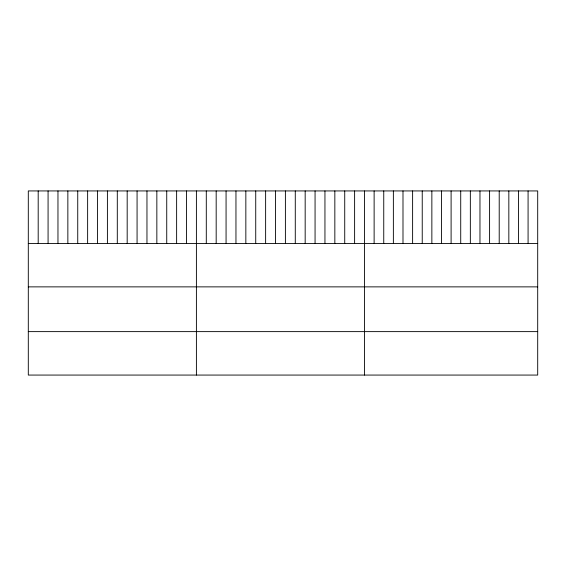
<?xml version="1.0" encoding="UTF-8"?>
<svg xmlns="http://www.w3.org/2000/svg" width="566" height="566" viewBox="0 0 566 566"><rect width="100%" height="100%" fill="white"/><g stroke="black" fill="none" stroke-linecap="round" stroke-linejoin="round"><path stroke-width="0.85" d="M537.7 243.43L537.7 375.067L28.3 375.067L28.3 190.933L537.7 190.933L537.7 243.43L28.3 243.43M28.3 286.87L537.7 286.87M28.3 331.626L537.7 331.626M528.078 190.933L528.078 243.43M518.456 190.933L518.456 243.43M508.834 190.933L508.834 243.43M499.212 190.933L499.212 243.43M489.59 190.933L489.59 243.43M479.968 190.933L479.968 243.43M470.346 190.933L470.346 243.43M460.724 190.933L460.724 243.43M451.102 190.933L451.102 243.43M441.48 190.933L441.48 243.43M431.858 190.933L431.858 243.43M422.236 190.933L422.236 243.43M412.614 190.933L412.614 243.43M402.992 190.933L402.992 243.43M393.37 190.933L393.37 243.43M383.748 190.933L383.748 243.43M374.126 190.933L374.126 243.43M364.504 190.933L364.504 375.067M354.613 190.933L354.613 243.43M344.729 190.933L344.729 243.43M334.839 190.933L334.839 243.43M324.948 190.933L324.948 243.43M315.064 190.933L315.064 243.43M305.173 190.933L305.173 243.43M295.282 190.933L295.282 243.43M285.398 190.933L285.398 243.43M275.508 190.933L275.508 243.43M265.624 190.933L265.624 243.43M255.733 190.933L255.733 243.43M245.842 190.933L245.842 243.43M235.958 190.933L235.958 243.43M226.067 190.933L226.067 243.43M216.177 190.933L216.177 243.43M206.293 190.933L206.293 243.43M196.402 190.933L196.402 375.067M186.511 190.933L186.511 243.43M176.627 190.933L176.627 243.43M166.737 190.933L166.737 243.43M156.846 190.933L156.846 243.43M146.962 190.933L146.962 243.43M137.071 190.933L137.071 243.43M127.18 190.933L127.18 243.43M117.296 190.933L117.296 243.43M107.406 190.933L107.406 243.43M97.522 190.933L97.522 243.43M87.631 190.933L87.631 243.43M77.74 190.933L77.74 243.43M67.856 190.933L67.856 243.43M57.965 190.933L57.965 243.43M48.075 190.933L48.075 243.43M38.191 190.933L38.191 243.43"/></g></svg>
